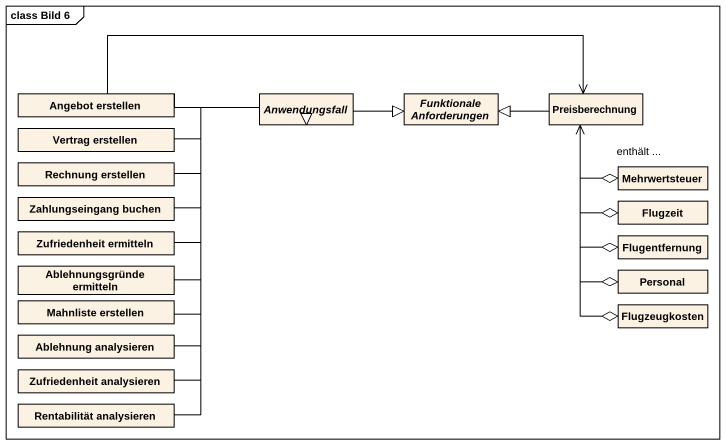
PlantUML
@startuml
mainframe class Bild 6
hide circle
hide empty members
class "Angebot erstellen" as Angebot_erstellen
abstract class Anwendungsfall
abstract class "Funktionale Anforderungen" as Funktionale_Anforderungen
class Preisberechnung
class "Rechnung erstellen" as Rechnung_erstellen
class "Vertrag erstellen" as Vertrag_erstellen
class "Zahlungseingang buchen" as Zahlungseingang_buchen
class Mehrwertsteuer
class Flugzeit
class "Zufriedenheit ermitteln" as Zufriedenheit_ermitteln
class Flugentfernung
class "Ablehnungsgründe ermitteln" as Ablehnungsgründe_ermitteln
class Personal
class "Mahnliste erstellen" as Mahnliste_erstellen
class "Ablehnung analysieren" as Ablehnung_analysieren
class Flugzeugkosten
class "Zufriedenheit analysieren" as Zufriedenheit_analysieren
class "Rentabilität analysieren" as Rentabilität_analysieren
Angebot_erstellen -right-|> Anwendungsfall
Angebot_erstellen -right-> Preisberechnung
Anwendungsfall -right-|> Funktionale_Anforderungen
Preisberechnung -left-|> Funktionale_Anforderungen
Rechnung_erstellen -right-|> Anwendungsfall
Vertrag_erstellen -right-|> Anwendungsfall
Zahlungseingang_buchen -right-|> Anwendungsfall
Mehrwertsteuer o-up-> Preisberechnung : enthält ...
Flugzeit o-up-> Preisberechnung
Zufriedenheit_ermitteln -up-|> Anwendungsfall
Flugentfernung o-up-> Preisberechnung
Ablehnungsgründe_ermitteln -up-|> Anwendungsfall
Personal o-up-> Preisberechnung
Mahnliste_erstellen -up-|> Anwendungsfall
Ablehnung_analysieren -up-|> Anwendungsfall
Flugzeugkosten o-up-> Preisberechnung
Zufriedenheit_analysieren -up-|> Anwendungsfall
Rentabilität_analysieren -up-|> Anwendungsfall
@enduml
